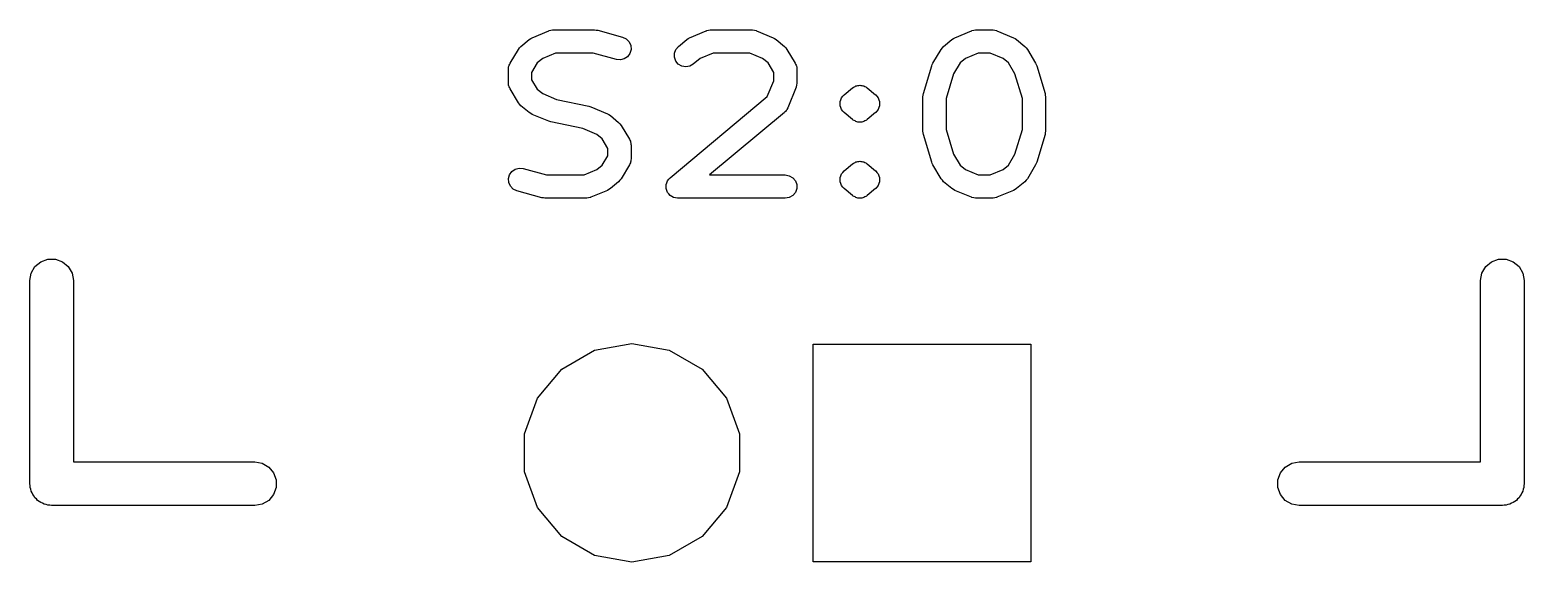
# Model space of a CAD drawing. Extents: x 15 to 276, y -105 to -15.
# Drawn here: x 15.46 to 28.54, y -67.04 to -62.38 of the extents above; entities that cross this region are included whole.
import ezdxf

# ---------------------------------------------------------------- set-up
doc = ezdxf.new("R2010")
doc.units = 0
doc.header["$MEASUREMENT"] = 0
doc.layers.add('BLACK', color=7, linetype='CONTINUOUS')

msp = doc.modelspace()

# ---------------------------------------------------------------- linework, layer by layer
at = {"layer": 'Black'}
for p, q in [((19.8564, -62.4462), (20.0015, -62.3857)), ((20.0015, -62.3857), (20.0038, -62.3852)), ((20.0038, -62.3852), (20.0058, -62.3841)), ((20.0058, -62.3841), (20.0209, -62.3814)), ((20.0209, -62.3814), (20.0359, -62.378)), ((20.0359, -62.378), (20.0383, -62.3783)), ((20.0383, -62.3783), (20.0406, -62.3779)), ((20.0406, -62.3779), (20.4034, -62.3779)), ((20.4034, -62.3779), (20.417, -62.3803)), ((20.417, -62.3803), (20.4306, -62.3816)), ((20.4306, -62.3816), (20.6483, -62.4421)), ((21.2352, -62.4462), (21.3804, -62.3857)), ((21.3804, -62.3857), (21.3826, -62.3852)), ((21.3826, -62.3852), (21.3847, -62.3841)), ((21.3847, -62.3841), (21.3998, -62.3814)), ((21.3998, -62.3814), (21.4148, -62.378)), ((21.4148, -62.378), (21.4171, -62.3783)), ((21.4171, -62.3783), (21.4194, -62.3779)), ((21.4194, -62.3779), (21.7823, -62.3779)), ((21.7823, -62.3779), (21.7846, -62.3783)), ((21.7846, -62.3783), (21.7869, -62.378)), ((21.7869, -62.378), (21.8019, -62.3814)), ((21.8019, -62.3814), (21.817, -62.3841)), ((21.817, -62.3841), (21.8191, -62.3852)), ((21.8191, -62.3852), (21.8214, -62.3857)), ((21.8214, -62.3857), (21.9665, -62.4462)), ((23.5575, -62.4462), (23.7026, -62.3857)), ((23.7026, -62.3857), (23.7049, -62.3852)), ((23.7049, -62.3852), (23.707, -62.3841)), ((23.707, -62.3841), (23.7221, -62.3814)), ((23.7221, -62.3814), (23.7371, -62.378)), ((23.7371, -62.378), (23.7394, -62.3783)), ((23.7394, -62.3783), (23.7417, -62.3779)), ((23.7417, -62.3779), (23.8869, -62.3779)), ((23.8869, -62.3779), (23.8892, -62.3783)), ((23.8892, -62.3783), (23.8915, -62.378)), ((23.8915, -62.378), (23.9065, -62.3814)), ((23.9065, -62.3814), (23.9216, -62.3841)), ((23.9216, -62.3841), (23.9236, -62.3852)), ((23.9236, -62.3852), (23.9259, -62.3857)), ((23.9259, -62.3857), (24.0711, -62.4462)), ((19.7468, -62.5354), (19.7578, -62.5224)), ((19.7578, -62.5224), (19.8304, -62.4619)), ((19.8304, -62.4619), (19.8436, -62.4544)), ((19.8436, -62.4544), (19.8564, -62.4462)), ((20.6483, -62.4421), (20.6802, -62.4573)), ((20.6802, -62.4573), (20.7049, -62.4825)), ((20.7049, -62.4825), (20.7195, -62.5146)), ((20.7195, -62.5146), (20.7223, -62.5498)), ((21.1139, -62.5494), (21.1367, -62.5224)), ((21.1367, -62.5224), (21.2092, -62.4619)), ((21.2092, -62.4619), (21.2224, -62.4544)), ((21.2224, -62.4544), (21.2352, -62.4462)), ((21.9665, -62.4462), (21.9793, -62.4544)), ((21.9793, -62.4544), (21.9925, -62.4619)), ((21.9925, -62.4619), (22.065, -62.5224)), ((22.065, -62.5224), (22.076, -62.5354)), ((23.448, -62.5354), (23.459, -62.5224)), ((23.459, -62.5224), (23.5315, -62.4619)), ((23.5315, -62.4619), (23.5447, -62.4544)), ((23.5447, -62.4544), (23.5575, -62.4462)), ((24.0711, -62.4462), (24.0839, -62.4544)), ((24.0839, -62.4544), (24.097, -62.4619)), ((24.097, -62.4619), (24.1696, -62.5224)), ((24.1696, -62.5224), (24.1806, -62.5354)), ((19.6632, -62.6692), (19.7357, -62.5482)), ((19.7357, -62.5482), (19.7468, -62.5354)), ((19.9487, -62.6279), (19.9011, -62.6675)), ((20.0609, -62.5811), (19.9487, -62.6279)), ((20.3896, -62.5811), (20.0609, -62.5811)), ((20.5939, -62.6379), (20.3896, -62.5811)), ((20.6291, -62.6413), (20.5939, -62.6379)), ((20.6632, -62.6325), (20.6291, -62.6413)), ((20.6923, -62.6125), (20.6632, -62.6325)), ((20.7128, -62.5838), (20.6923, -62.6125)), ((20.7223, -62.5498), (20.7128, -62.5838)), ((21.1016, -62.6178), (21.1017, -62.5825)), ((21.1136, -62.651), (21.1016, -62.6178)), ((21.1017, -62.5825), (21.1139, -62.5494)), ((21.1361, -62.6781), (21.1136, -62.651)), ((21.3275, -62.6279), (21.2668, -62.6785)), ((21.4398, -62.5811), (21.3275, -62.6279)), ((21.762, -62.5811), (21.4398, -62.5811)), ((21.8742, -62.6279), (21.762, -62.5811)), ((21.9217, -62.6675), (21.8742, -62.6279)), ((22.076, -62.5354), (22.0871, -62.5482)), ((22.0871, -62.5482), (22.1597, -62.6692)), ((23.3643, -62.6692), (23.4369, -62.5482)), ((23.4369, -62.5482), (23.448, -62.5354)), ((23.6498, -62.6279), (23.6023, -62.6675)), ((23.762, -62.5811), (23.6498, -62.6279)), ((23.8665, -62.5811), (23.762, -62.5811)), ((23.9788, -62.6279), (23.8665, -62.5811)), ((24.0263, -62.6675), (23.9788, -62.6279)), ((24.1806, -62.5354), (24.1917, -62.5482)), ((24.1917, -62.5482), (24.2643, -62.6692)), ((19.6487, -62.7214), (19.6504, -62.7118)), ((19.6487, -62.8424), (19.6487, -62.7214)), ((19.6504, -62.7118), (19.6505, -62.7021)), ((19.6505, -62.7021), (19.6534, -62.6946)), ((19.6534, -62.6946), (19.6548, -62.6867)), ((19.6548, -62.6867), (19.6597, -62.6782)), ((19.6597, -62.6782), (19.6632, -62.6692)), ((19.9011, -62.6675), (19.8519, -62.7496)), ((19.8519, -62.7496), (19.8519, -62.8142)), ((21.1666, -62.6958), (21.1361, -62.6781)), ((21.2014, -62.7021), (21.1666, -62.6958)), ((21.2361, -62.6961), (21.2014, -62.7021)), ((21.2668, -62.6785), (21.2361, -62.6961)), ((21.971, -62.7496), (21.9217, -62.6675)), ((21.971, -62.8228), (21.971, -62.7496)), ((22.1597, -62.6692), (22.1632, -62.6782)), ((22.1632, -62.6782), (22.168, -62.6867)), ((22.168, -62.6867), (22.1694, -62.6946)), ((22.1694, -62.6946), (22.1723, -62.7021)), ((22.1723, -62.7021), (22.1725, -62.7118)), ((22.1725, -62.7118), (22.1742, -62.7214)), ((22.1742, -62.7214), (22.1742, -62.8424)), ((23.2815, -62.9341), (23.3541, -62.6922)), ((23.3541, -62.6922), (23.3598, -62.681)), ((23.3598, -62.681), (23.3643, -62.6692)), ((23.5451, -62.7628), (23.4805, -62.9782)), ((23.6023, -62.6675), (23.5451, -62.7628)), ((24.0835, -62.7628), (24.0263, -62.6675)), ((24.1481, -62.9782), (24.0835, -62.7628)), ((24.2643, -62.6692), (24.2688, -62.681)), ((24.2688, -62.681), (24.2745, -62.6922)), ((24.2745, -62.6922), (24.347, -62.9341)), ((19.6504, -62.852), (19.6487, -62.8424)), ((19.6505, -62.8617), (19.6504, -62.852)), ((19.6534, -62.8692), (19.6505, -62.8617)), ((19.6548, -62.8771), (19.6534, -62.8692)), ((19.6597, -62.8856), (19.6548, -62.8771)), ((19.6632, -62.8947), (19.6597, -62.8856)), ((19.7357, -63.0156), (19.6632, -62.8947)), ((19.8519, -62.8142), (19.9011, -62.8963)), ((19.9011, -62.8963), (19.9487, -62.9359)), ((21.9152, -62.9622), (21.971, -62.8228)), ((22.1669, -62.8801), (22.0943, -63.0615)), ((22.1672, -62.8785), (22.1669, -62.8801)), ((22.168, -62.8771), (22.1672, -62.8785)), ((22.1708, -62.8613), (22.168, -62.8771)), ((22.1741, -62.8456), (22.1708, -62.8613)), ((22.1742, -62.8424), (22.1739, -62.844)), ((22.1739, -62.844), (22.1741, -62.8456)), ((22.5881, -62.9458), (22.6607, -62.8853)), ((22.6607, -62.8853), (22.6682, -62.8809)), ((22.6682, -62.8809), (22.6749, -62.8753)), ((22.6749, -62.8753), (22.6831, -62.8724)), ((22.6831, -62.8724), (22.6906, -62.868)), ((22.6906, -62.868), (22.691, -62.8679)), ((22.691, -62.8679), (22.6913, -62.8677)), ((22.6913, -62.8677), (22.6999, -62.8663)), ((22.6999, -62.8663), (22.7081, -62.8633)), ((22.7081, -62.8633), (22.7168, -62.8633)), ((22.7168, -62.8633), (22.7254, -62.8617)), ((22.7254, -62.8617), (22.7257, -62.8618)), ((22.7257, -62.8618), (22.7261, -62.8617)), ((22.7261, -62.8617), (22.7346, -62.8633)), ((22.7346, -62.8633), (22.7434, -62.8633)), ((22.7434, -62.8633), (22.7515, -62.8663)), ((22.7515, -62.8663), (22.7601, -62.8677)), ((22.7601, -62.8677), (22.7604, -62.8679)), ((22.7604, -62.8679), (22.7608, -62.868)), ((22.7608, -62.868), (22.7683, -62.8724)), ((22.7683, -62.8724), (22.7765, -62.8753)), ((22.7765, -62.8753), (22.7832, -62.8809)), ((22.7832, -62.8809), (22.7908, -62.8853)), ((22.7908, -62.8853), (22.8633, -62.9458)), ((19.7469, -63.0284), (19.7357, -63.0156)), ((19.7578, -63.0414), (19.7469, -63.0284)), ((19.8304, -63.1019), (19.7578, -63.0414)), ((19.9487, -62.9359), (20.0707, -62.9868)), ((20.0707, -62.9868), (20.3516, -63.0453)), ((20.3516, -63.0453), (20.3605, -63.0489)), ((20.3605, -63.0489), (20.3699, -63.051)), ((21.0641, -63.6715), (21.9152, -62.9622)), ((22.553, -63.0065), (22.5531, -63.0062)), ((22.5531, -63.0238), (22.553, -63.0065)), ((22.553, -63.0411), (22.5531, -63.0238)), ((22.5531, -63.0414), (22.553, -63.0411)), ((22.5531, -63.0058), (22.5591, -62.9896)), ((22.5531, -63.0062), (22.5531, -63.0058)), ((22.5531, -63.0418), (22.5531, -63.0414)), ((22.5592, -63.0581), (22.5531, -63.0418)), ((22.5591, -62.9896), (22.565, -62.9733)), ((22.565, -62.9733), (22.5652, -62.973)), ((22.5652, -62.973), (22.5653, -62.9727)), ((22.5653, -62.9727), (22.5766, -62.9594)), ((22.5766, -62.9594), (22.5876, -62.9462)), ((22.5876, -62.9462), (22.5879, -62.946)), ((22.5879, -62.946), (22.5881, -62.9458)), ((22.8633, -62.9458), (22.8636, -62.946)), ((22.8636, -62.946), (22.8639, -62.9462)), ((22.8639, -62.9462), (22.8749, -62.9594)), ((22.8749, -62.9594), (22.8861, -62.9727)), ((22.8861, -62.9727), (22.8862, -62.973)), ((22.8862, -62.973), (22.8864, -62.9733)), ((22.8864, -62.9733), (22.8923, -62.9895)), ((22.8923, -62.9895), (22.8983, -63.0058)), ((22.8983, -63.0418), (22.8923, -63.058)), ((22.8983, -63.0058), (22.8983, -63.0062)), ((22.8983, -63.0062), (22.8984, -63.0065)), ((22.8984, -63.0065), (22.8983, -63.0238)), ((22.8983, -63.0238), (22.8984, -63.0411)), ((22.8984, -63.0411), (22.8983, -63.0414)), ((22.8983, -63.0414), (22.8983, -63.0418)), ((23.2773, -62.9633), (23.2798, -62.9488)), ((23.2773, -63.2657), (23.2773, -62.9633)), ((23.2798, -62.9488), (23.2815, -62.9341)), ((23.4805, -62.9782), (23.4805, -63.2508)), ((24.1481, -63.2508), (24.1481, -62.9782)), ((24.347, -62.9341), (24.3488, -62.9488)), ((24.3488, -62.9488), (24.3513, -62.9633)), ((24.3513, -62.9633), (24.3513, -63.2657)), ((19.8436, -63.1094), (19.8304, -63.1019)), ((19.8564, -63.1176), (19.8436, -63.1094)), ((20.0015, -63.1781), (19.8564, -63.1176)), ((20.0109, -63.1802), (20.0015, -63.1781)), ((20.0198, -63.1837), (20.0109, -63.1802)), ((20.3699, -63.051), (20.5151, -63.1115)), ((20.5151, -63.1115), (20.5279, -63.1196)), ((20.5279, -63.1196), (20.541, -63.1272)), ((20.541, -63.1272), (20.6136, -63.1877)), ((22.065, -63.1019), (21.4098, -63.6479)), ((22.0699, -63.0962), (22.065, -63.1019)), ((22.0757, -63.0915), (22.0699, -63.0962)), ((22.0812, -63.0828), (22.0757, -63.0915)), ((22.0878, -63.0749), (22.0812, -63.0828)), ((22.0904, -63.0679), (22.0878, -63.0749)), ((22.0943, -63.0615), (22.0904, -63.0679)), ((22.565, -63.0743), (22.5592, -63.0581)), ((22.5652, -63.0746), (22.565, -63.0743)), ((22.5653, -63.0749), (22.5652, -63.0746)), ((22.5766, -63.0882), (22.5653, -63.0749)), ((22.5876, -63.1014), (22.5766, -63.0882)), ((22.5879, -63.1016), (22.5876, -63.1014)), ((22.5881, -63.1019), (22.5879, -63.1016)), ((22.6607, -63.1623), (22.5881, -63.1019)), ((22.6682, -63.1667), (22.6607, -63.1623)), ((22.6749, -63.1723), (22.6682, -63.1667)), ((22.6831, -63.1753), (22.6749, -63.1723)), ((22.6906, -63.1796), (22.6831, -63.1753)), ((22.691, -63.1797), (22.6906, -63.1796)), ((22.6913, -63.1799), (22.691, -63.1797)), ((22.6999, -63.1814), (22.6913, -63.1799)), ((22.7601, -63.1799), (22.7515, -63.1814)), ((22.7604, -63.1797), (22.7601, -63.1799)), ((22.7608, -63.1796), (22.7604, -63.1797)), ((22.7683, -63.1753), (22.7608, -63.1796)), ((22.7765, -63.1723), (22.7683, -63.1753)), ((22.7832, -63.1667), (22.7765, -63.1723)), ((22.7908, -63.1623), (22.7832, -63.1667)), ((22.8633, -63.1019), (22.7908, -63.1623)), ((22.8636, -63.1016), (22.8633, -63.1019)), ((22.8639, -63.1014), (22.8636, -63.1016)), ((22.8749, -63.0882), (22.8639, -63.1014)), ((22.8861, -63.0749), (22.8749, -63.0882)), ((22.8862, -63.0746), (22.8861, -63.0749)), ((22.8864, -63.0743), (22.8862, -63.0746)), ((22.8923, -63.058), (22.8864, -63.0743)), ((20.3007, -63.2423), (20.0198, -63.1837)), ((20.4228, -63.2931), (20.3007, -63.2423)), ((20.4703, -63.3327), (20.4228, -63.2931)), ((20.6136, -63.1877), (20.6246, -63.2006)), ((20.6246, -63.2006), (20.6357, -63.2134)), ((20.6357, -63.2134), (20.7083, -63.3344)), ((22.7081, -63.1843), (22.6999, -63.1814)), ((22.7168, -63.1843), (22.7081, -63.1843)), ((22.7254, -63.1859), (22.7168, -63.1843)), ((22.7257, -63.1858), (22.7254, -63.1859)), ((22.7261, -63.1859), (22.7257, -63.1858)), ((22.7346, -63.1843), (22.7261, -63.1859)), ((22.7434, -63.1843), (22.7346, -63.1843)), ((22.7515, -63.1814), (22.7434, -63.1843)), ((23.2798, -63.2802), (23.2773, -63.2657)), ((23.2815, -63.2949), (23.2798, -63.2802)), ((23.3541, -63.5368), (23.2815, -63.2949)), ((23.4805, -63.2508), (23.5451, -63.4662)), ((24.0835, -63.4662), (24.1481, -63.2508)), ((24.347, -63.2949), (24.2745, -63.5368)), ((24.3488, -63.2802), (24.347, -63.2949)), ((24.3513, -63.2657), (24.3488, -63.2802)), ((20.5195, -63.4148), (20.4703, -63.3327)), ((20.5195, -63.4795), (20.5195, -63.4148)), ((20.7083, -63.3344), (20.7117, -63.3435)), ((20.7117, -63.3435), (20.7166, -63.3519)), ((20.7166, -63.3519), (20.718, -63.3598)), ((20.718, -63.3598), (20.7209, -63.3673)), ((20.7209, -63.3673), (20.7211, -63.3771)), ((20.7211, -63.3771), (20.7227, -63.3867)), ((20.7227, -63.3867), (20.7227, -63.5076)), ((20.4228, -63.6012), (20.4703, -63.5615)), ((20.4703, -63.5615), (20.5195, -63.4795)), ((20.7083, -63.5599), (20.6357, -63.6808)), ((20.7117, -63.5508), (20.7083, -63.5599)), ((20.7166, -63.5424), (20.7117, -63.5508)), ((20.718, -63.5344), (20.7166, -63.5424)), ((20.7209, -63.5269), (20.718, -63.5344)), ((20.7211, -63.5172), (20.7209, -63.5269)), ((20.7227, -63.5076), (20.7211, -63.5172)), ((22.5881, -63.611), (22.6607, -63.5505)), ((22.6607, -63.5505), (22.6682, -63.5462)), ((22.6682, -63.5462), (22.6749, -63.5406)), ((22.6749, -63.5406), (22.6831, -63.5376)), ((22.6831, -63.5376), (22.6906, -63.5332)), ((22.6906, -63.5332), (22.691, -63.5332)), ((22.691, -63.5332), (22.6913, -63.533)), ((22.6913, -63.533), (22.6999, -63.5315)), ((22.6999, -63.5315), (22.7081, -63.5285)), ((22.7081, -63.5285), (22.7168, -63.5285)), ((22.7168, -63.5285), (22.7254, -63.527)), ((22.7254, -63.527), (22.7257, -63.527)), ((22.7257, -63.527), (22.7261, -63.527)), ((22.7261, -63.527), (22.7346, -63.5285)), ((22.7346, -63.5285), (22.7434, -63.5285)), ((22.7434, -63.5285), (22.7515, -63.5315)), ((22.7515, -63.5315), (22.7601, -63.533)), ((22.7601, -63.533), (22.7604, -63.5332)), ((22.7604, -63.5332), (22.7608, -63.5332)), ((22.7608, -63.5332), (22.7683, -63.5376)), ((22.7683, -63.5376), (22.7765, -63.5406)), ((22.7765, -63.5406), (22.7832, -63.5462)), ((22.7832, -63.5462), (22.7908, -63.5505)), ((22.7908, -63.5505), (22.8633, -63.611)), ((23.3598, -63.5481), (23.3541, -63.5368)), ((23.3643, -63.5599), (23.3598, -63.5481)), ((23.4369, -63.6808), (23.3643, -63.5599)), ((23.5451, -63.4662), (23.6023, -63.5615)), ((23.6023, -63.5615), (23.6498, -63.6012)), ((23.9788, -63.6012), (24.0263, -63.5615)), ((24.0263, -63.5615), (24.0835, -63.4662)), ((24.2643, -63.5599), (24.1917, -63.6808)), ((24.2688, -63.5481), (24.2643, -63.5599)), ((24.2745, -63.5368), (24.2688, -63.5481)), ((19.6492, -63.6793), (19.6586, -63.6453)), ((19.6519, -63.7144), (19.6492, -63.6793)), ((19.6586, -63.6453), (19.6791, -63.6166)), ((19.6791, -63.6166), (19.7082, -63.5966)), ((19.7082, -63.5966), (19.7424, -63.5878)), ((19.7424, -63.5878), (19.7775, -63.5912)), ((19.7775, -63.5912), (19.9818, -63.6479)), ((19.9818, -63.6479), (20.3105, -63.6479)), ((20.3105, -63.6479), (20.4228, -63.6012)), ((20.6246, -63.6937), (20.6136, -63.7066)), ((20.6357, -63.6808), (20.6246, -63.6937)), ((21.0352, -63.7151), (21.0412, -63.6987)), ((21.0412, -63.6987), (21.0413, -63.6986)), ((21.0413, -63.6984), (21.0527, -63.685)), ((21.0413, -63.6986), (21.0413, -63.6984)), ((21.0527, -63.685), (21.0638, -63.6717)), ((21.0638, -63.6717), (21.064, -63.6716)), ((21.064, -63.6716), (21.0641, -63.6715)), ((21.4098, -63.6479), (22.0726, -63.6479)), ((22.0726, -63.6479), (22.1073, -63.6541)), ((22.1073, -63.6541), (22.1379, -63.6717)), ((22.1379, -63.6717), (22.1606, -63.6987)), ((22.1606, -63.6987), (22.1726, -63.7319)), ((22.553, -63.6717), (22.5531, -63.6714)), ((22.5531, -63.6891), (22.553, -63.6717)), ((22.553, -63.7064), (22.5531, -63.6891)), ((22.5531, -63.6711), (22.5591, -63.6548)), ((22.5531, -63.6714), (22.5531, -63.6711)), ((22.5591, -63.6548), (22.565, -63.6385)), ((22.565, -63.6385), (22.5652, -63.6383)), ((22.5652, -63.6383), (22.5653, -63.6379)), ((22.5653, -63.6379), (22.5766, -63.6247)), ((22.5766, -63.6247), (22.5876, -63.6114)), ((22.5876, -63.6114), (22.5879, -63.6113)), ((22.5879, -63.6113), (22.5881, -63.611)), ((22.8633, -63.611), (22.8636, -63.6113)), ((22.8636, -63.6113), (22.8639, -63.6114)), ((22.8639, -63.6114), (22.8749, -63.6247)), ((22.8749, -63.6247), (22.8861, -63.6379)), ((22.8861, -63.6379), (22.8862, -63.6383)), ((22.8862, -63.6383), (22.8864, -63.6385)), ((22.8864, -63.6385), (22.8923, -63.6548)), ((22.8923, -63.6548), (22.8983, -63.6711)), ((22.8983, -63.6711), (22.8983, -63.6714)), ((22.8983, -63.6714), (22.8984, -63.6717)), ((22.8984, -63.6717), (22.8983, -63.689)), ((22.8983, -63.689), (22.8984, -63.7064)), ((23.448, -63.6936), (23.4369, -63.6808)), ((23.459, -63.7066), (23.448, -63.6936)), ((23.6498, -63.6012), (23.762, -63.6479)), ((23.762, -63.6479), (23.8665, -63.6479)), ((23.8665, -63.6479), (23.9788, -63.6012)), ((24.1806, -63.6936), (24.1696, -63.7066)), ((24.1917, -63.6808), (24.1806, -63.6936)), ((19.6665, -63.7466), (19.6519, -63.7144)), ((19.6913, -63.7717), (19.6665, -63.7466)), ((19.7231, -63.7869), (19.6913, -63.7717)), ((19.9408, -63.8474), (19.7231, -63.7869)), ((20.5151, -63.7828), (20.3699, -63.8433)), ((20.5279, -63.7746), (20.5151, -63.7828)), ((20.541, -63.7671), (20.5279, -63.7746)), ((20.6136, -63.7066), (20.541, -63.7671)), ((21.029, -63.7668), (21.0291, -63.7492)), ((21.0291, -63.767), (21.029, -63.7668)), ((21.0291, -63.7315), (21.0352, -63.7151)), ((21.0291, -63.7317), (21.0291, -63.7315)), ((21.0291, -63.7319), (21.0291, -63.7317)), ((21.0291, -63.7492), (21.0291, -63.7319)), ((21.0291, -63.7672), (21.0291, -63.767)), ((21.035, -63.7835), (21.0291, -63.7672)), ((21.041, -63.8), (21.035, -63.7835)), ((21.0411, -63.8002), (21.041, -63.8)), ((21.0412, -63.8003), (21.0411, -63.8002)), ((21.0524, -63.8138), (21.0412, -63.8003)), ((21.0636, -63.8271), (21.0524, -63.8138)), ((21.0637, -63.8272), (21.0636, -63.8271)), ((21.0638, -63.8274), (21.0637, -63.8272)), ((21.0791, -63.8361), (21.0638, -63.8274)), ((22.1379, -63.8274), (22.1073, -63.845)), ((22.1606, -63.8003), (22.1379, -63.8274)), ((22.1726, -63.7672), (22.1606, -63.8003)), ((22.1726, -63.7319), (22.1726, -63.7672)), ((22.5531, -63.7067), (22.553, -63.7064)), ((22.5531, -63.707), (22.5531, -63.7067)), ((22.5592, -63.7234), (22.5531, -63.707)), ((22.565, -63.7395), (22.5592, -63.7234)), ((22.5652, -63.7398), (22.565, -63.7395)), ((22.5653, -63.7401), (22.5652, -63.7398)), ((22.5766, -63.7534), (22.5653, -63.7401)), ((22.5876, -63.7667), (22.5766, -63.7534)), ((22.5879, -63.7668), (22.5876, -63.7667)), ((22.5881, -63.7671), (22.5879, -63.7668)), ((22.6607, -63.8276), (22.5881, -63.7671)), ((22.6682, -63.8319), (22.6607, -63.8276)), ((22.6749, -63.8375), (22.6682, -63.8319)), ((22.7832, -63.8319), (22.7765, -63.8375)), ((22.7908, -63.8276), (22.7832, -63.8319)), ((22.8633, -63.7671), (22.7908, -63.8276)), ((22.8636, -63.7668), (22.8633, -63.7671)), ((22.8639, -63.7667), (22.8636, -63.7668)), ((22.8749, -63.7534), (22.8639, -63.7667)), ((22.8861, -63.7401), (22.8749, -63.7534)), ((22.8862, -63.7398), (22.8861, -63.7401)), ((22.8864, -63.7395), (22.8862, -63.7398)), ((22.8923, -63.7233), (22.8864, -63.7395)), ((22.8983, -63.707), (22.8923, -63.7233)), ((22.8984, -63.7064), (22.8983, -63.7067)), ((22.8983, -63.7067), (22.8983, -63.707)), ((23.5315, -63.7671), (23.459, -63.7066)), ((23.5447, -63.7746), (23.5315, -63.7671)), ((23.5575, -63.7828), (23.5447, -63.7746)), ((23.7026, -63.8433), (23.5575, -63.7828)), ((24.0711, -63.7828), (23.9259, -63.8433)), ((24.0839, -63.7746), (24.0711, -63.7828)), ((24.097, -63.7671), (24.0839, -63.7746)), ((24.1696, -63.7066), (24.097, -63.7671)), ((19.9545, -63.8487), (19.9408, -63.8474)), ((19.968, -63.8511), (19.9545, -63.8487)), ((20.3309, -63.8511), (19.968, -63.8511)), ((20.3332, -63.8507), (20.3309, -63.8511)), ((20.3355, -63.851), (20.3332, -63.8507)), ((20.3505, -63.8477), (20.3355, -63.851)), ((20.3656, -63.845), (20.3505, -63.8477)), ((20.3676, -63.8438), (20.3656, -63.845)), ((20.3699, -63.8433), (20.3676, -63.8438)), ((21.0941, -63.8449), (21.0791, -63.8361)), ((21.0942, -63.8449), (21.0941, -63.8449)), ((21.0944, -63.845), (21.0942, -63.8449)), ((21.1117, -63.8481), (21.0944, -63.845)), ((21.1288, -63.8511), (21.1117, -63.8481)), ((21.129, -63.8511), (21.1288, -63.8511)), ((21.1291, -63.8511), (21.129, -63.8511)), ((22.0726, -63.8511), (21.1291, -63.8511)), ((22.1073, -63.845), (22.0726, -63.8511)), ((22.6831, -63.8405), (22.6749, -63.8375)), ((22.6906, -63.8449), (22.6831, -63.8405)), ((22.691, -63.8449), (22.6906, -63.8449)), ((22.6913, -63.8451), (22.691, -63.8449)), ((22.6999, -63.8466), (22.6913, -63.8451)), ((22.7081, -63.8496), (22.6999, -63.8466)), ((22.7168, -63.8496), (22.7081, -63.8496)), ((22.7254, -63.8511), (22.7168, -63.8496)), ((22.7257, -63.8511), (22.7254, -63.8511)), ((22.7261, -63.8511), (22.7257, -63.8511)), ((22.7346, -63.8496), (22.7261, -63.8511)), ((22.7434, -63.8496), (22.7346, -63.8496)), ((22.7515, -63.8466), (22.7434, -63.8496)), ((22.7601, -63.8451), (22.7515, -63.8466)), ((22.7604, -63.8449), (22.7601, -63.8451)), ((22.7608, -63.8449), (22.7604, -63.8449)), ((22.7683, -63.8405), (22.7608, -63.8449)), ((22.7765, -63.8375), (22.7683, -63.8405)), ((23.7049, -63.8438), (23.7026, -63.8433)), ((23.707, -63.845), (23.7049, -63.8438)), ((23.7221, -63.8477), (23.707, -63.845)), ((23.7371, -63.851), (23.7221, -63.8477)), ((23.7394, -63.8507), (23.7371, -63.851)), ((23.7417, -63.8511), (23.7394, -63.8507)), ((23.8869, -63.8511), (23.7417, -63.8511)), ((23.8892, -63.8507), (23.8869, -63.8511)), ((23.8915, -63.851), (23.8892, -63.8507)), ((23.9065, -63.8477), (23.8915, -63.851)), ((23.9216, -63.845), (23.9065, -63.8477)), ((23.9236, -63.8438), (23.9216, -63.845)), ((23.9259, -63.8433), (23.9236, -63.8438)), ((15.471, -64.5068), (15.5041, -64.4495)), ((15.5041, -64.4495), (15.5547, -64.407)), ((15.5547, -64.407), (15.6169, -64.3844)), ((15.6169, -64.3844), (15.6831, -64.3844)), ((15.6831, -64.3844), (15.7452, -64.407)), ((15.7452, -64.407), (15.7959, -64.4495)), ((15.7959, -64.4495), (15.829, -64.5068)), ((28.171, -64.5068), (28.2041, -64.4495)), ((28.2041, -64.4495), (28.2547, -64.407)), ((28.2547, -64.407), (28.3169, -64.3844)), ((28.3169, -64.3844), (28.3831, -64.3844)), ((28.3831, -64.3844), (28.4452, -64.407)), ((28.4452, -64.407), (28.4959, -64.4495)), ((28.4959, -64.4495), (28.529, -64.5068)), ((15.4595, -64.572), (15.471, -64.5068)), ((15.4595, -66.35), (15.4595, -64.572)), ((15.829, -64.5068), (15.8405, -64.572)), ((15.8405, -64.572), (15.8405, -66.1595)), ((28.1595, -64.572), (28.171, -64.5068)), ((28.1595, -66.1595), (28.1595, -64.572)), ((28.529, -64.5068), (28.5405, -64.572)), ((28.5405, -64.572), (28.5405, -66.35)), ((20.403, -65.1815), (20.73, -65.1239)), ((20.73, -65.1239), (21.057, -65.1815)), ((22.3175, -67.0325), (22.3175, -65.1275)), ((22.3175, -65.1275), (24.2225, -65.1275)), ((24.2225, -65.1275), (24.2225, -67.0325)), ((20.1154, -65.3476), (20.403, -65.1815)), ((21.057, -65.1815), (21.3446, -65.3476)), ((19.902, -65.6019), (20.1154, -65.3476)), ((21.3446, -65.3476), (21.558, -65.6019)), ((19.7884, -65.914), (19.902, -65.6019)), ((21.558, -65.6019), (21.6716, -65.914)), ((19.7884, -66.246), (19.7884, -65.914)), ((21.6716, -65.914), (21.6716, -66.246)), ((15.8405, -66.1595), (17.428, -66.1595)), ((17.428, -66.1595), (17.4932, -66.171)), ((17.4932, -66.171), (17.5505, -66.2041)), ((26.4495, -66.2041), (26.5068, -66.171)), ((26.5068, -66.171), (26.572, -66.1595)), ((26.572, -66.1595), (28.1595, -66.1595)), ((17.5505, -66.2041), (17.593, -66.2548)), ((17.593, -66.2548), (17.6156, -66.3169)), ((17.6156, -66.3169), (17.6156, -66.3831)), ((19.902, -66.5581), (19.7884, -66.246)), ((21.6716, -66.246), (21.558, -66.5581)), ((26.3844, -66.3169), (26.407, -66.2548)), ((26.3844, -66.3831), (26.3844, -66.3169)), ((26.407, -66.2548), (26.4495, -66.2041)), ((15.4624, -66.3664), (15.4595, -66.35)), ((15.4624, -66.3831), (15.4624, -66.3664)), ((15.4681, -66.3987), (15.4624, -66.3831)), ((15.471, -66.4152), (15.4681, -66.3987)), ((15.4793, -66.4296), (15.471, -66.4152)), ((15.485, -66.4453), (15.4793, -66.4296)), ((15.4957, -66.458), (15.485, -66.4453)), ((17.593, -66.4453), (17.5505, -66.4959)), ((17.6156, -66.3831), (17.593, -66.4453)), ((26.407, -66.4453), (26.3844, -66.3831)), ((26.4495, -66.4959), (26.407, -66.4453)), ((28.515, -66.4453), (28.5043, -66.458)), ((28.5207, -66.4296), (28.515, -66.4453)), ((28.529, -66.4152), (28.5207, -66.4296)), ((28.5319, -66.3987), (28.529, -66.4152)), ((28.5376, -66.3831), (28.5319, -66.3987)), ((28.5405, -66.35), (28.5376, -66.3664)), ((28.5376, -66.3664), (28.5376, -66.3831)), ((15.5041, -66.4725), (15.4957, -66.458)), ((15.5168, -66.4832), (15.5041, -66.4725)), ((15.5275, -66.4959), (15.5168, -66.4832)), ((15.542, -66.5043), (15.5275, -66.4959)), ((15.5547, -66.515), (15.542, -66.5043)), ((15.5704, -66.5207), (15.5547, -66.515)), ((15.5848, -66.529), (15.5704, -66.5207)), ((15.6013, -66.5319), (15.5848, -66.529)), ((15.6169, -66.5376), (15.6013, -66.5319)), ((15.6336, -66.5376), (15.6169, -66.5376)), ((15.65, -66.5405), (15.6336, -66.5376)), ((17.428, -66.5405), (15.65, -66.5405)), ((17.4932, -66.529), (17.428, -66.5405)), ((17.5505, -66.4959), (17.4932, -66.529)), ((20.1154, -66.8124), (19.902, -66.5581)), ((21.558, -66.5581), (21.3446, -66.8124)), ((26.5068, -66.529), (26.4495, -66.4959)), ((26.572, -66.5405), (26.5068, -66.529)), ((28.35, -66.5405), (26.572, -66.5405)), ((28.3664, -66.5376), (28.35, -66.5405)), ((28.3831, -66.5376), (28.3664, -66.5376)), ((28.3987, -66.5319), (28.3831, -66.5376)), ((28.4152, -66.529), (28.3987, -66.5319)), ((28.4296, -66.5207), (28.4152, -66.529)), ((28.4452, -66.515), (28.4296, -66.5207)), ((28.458, -66.5043), (28.4452, -66.515)), ((28.4725, -66.4959), (28.458, -66.5043)), ((28.4832, -66.4832), (28.4725, -66.4959)), ((28.4959, -66.4725), (28.4832, -66.4832)), ((28.5043, -66.458), (28.4959, -66.4725)), ((20.403, -66.9785), (20.1154, -66.8124)), ((21.3446, -66.8124), (21.057, -66.9785)), ((20.73, -67.0361), (20.403, -66.9785)), ((21.057, -66.9785), (20.73, -67.0361)), ((24.2225, -67.0325), (22.3175, -67.0325))]:
    msp.add_line(p, q, dxfattribs=at)

doc.saveas('drawing.dxf')
